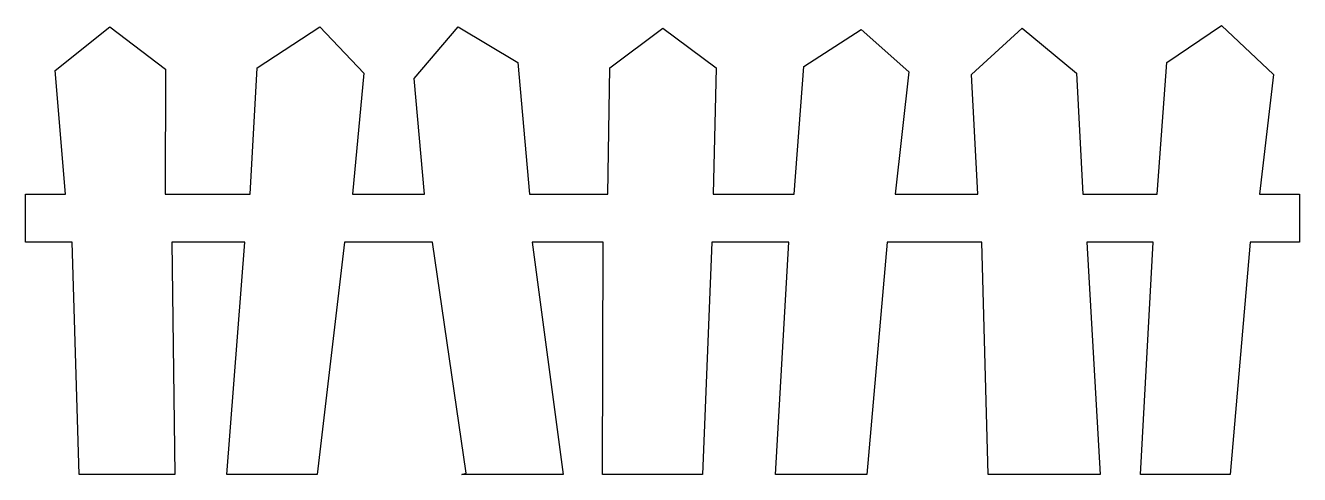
# Model space of a CAD drawing. Header units: centimetres. Extents: x -7.6 to 7.6, y -2.7 to 2.7.
import ezdxf

# ---------------------------------------------------------------- set-up
doc = ezdxf.new("R2010")
doc.units = ezdxf.units.CM
doc.header["$MEASUREMENT"] = 0
doc.layers.add('Camada 1', color=7, linetype='Continuous')

msp = doc.modelspace()

# ---------------------------------------------------------------- linework, layer by layer
at = {"layer": 'Camada 1'}
msp.add_open_spline([(-1.22957, -2.66397), (-1.22957, -2.66397), (-1.17708, -2.66397), (-1.17708, -2.66397), (-1.17708, -2.66397), (-1.17708, -2.66397), (-1.54485, 0.0946), (-1.54485, 0.0946), (-1.54485, 0.0946), (-1.54485, 0.0946), (-0.70419, 0.0946), (-0.70419, 0.0946), (-0.70419, 0.0946), (-0.70419, 0.0946), (-0.70935, -2.66397), (-0.70935, -2.66397), (-0.70935, -2.66397), (-0.70935, -2.66397), (0.47292, -2.66397), (0.47292, -2.66397), (0.47292, -2.66397), (0.47292, -2.66397), (0.58322, 0.0946), (0.58322, 0.0946), (0.58322, 0.0946), (0.58322, 0.0946), (1.49746, 0.0946), (1.49746, 0.0946), (1.49746, 0.0946), (1.49746, 0.0946), (1.33985, -2.66397), (1.33985, -2.66397), (1.33985, -2.66397), (1.33985, -2.66397), (2.42004, -2.66397), (2.42004, -2.66397), (2.42004, -2.66397), (2.42004, -2.66397), (2.66398, 0.0946), (2.66398, 0.0946), (2.66398, 0.0946), (2.66398, 0.0946), (3.78312, 0.0946), (3.78312, 0.0946), (3.78312, 0.0946), (3.78312, 0.0946), (3.86199, -2.66397), (3.86199, -2.66397), (3.86199, -2.66397), (3.86199, -2.66397), (5.18605, -2.66397), (5.18605, -2.66397), (5.18605, -2.66397), (5.18605, -2.66397), (5.02841, 0.0946), (5.02841, 0.0946), (5.02841, 0.0946), (5.02841, 0.0946), (5.81657, 0.0946), (5.81657, 0.0946), (5.81657, 0.0946), (5.81657, 0.0946), (5.66404, -2.66397), (5.66404, -2.66397), (5.66404, -2.66397), (5.66404, -2.66397), (6.72669, -2.66397), (6.72669, -2.66397), (6.72669, -2.66397), (6.72669, -2.66397), (6.96722, 0.0946), (6.96722, 0.0946), (6.96722, 0.0946), (6.96722, 0.0946), (7.55052, 0.0946), (7.55052, 0.0946), (7.55052, 0.0946), (7.55052, 0.0946), (7.55052, 0.66205), (7.55052, 0.66205), (7.55052, 0.66205), (7.55052, 0.66205), (7.07758, 0.66205), (7.07758, 0.66205), (7.07758, 0.66205), (7.07758, 0.66205), (7.24038, 2.08075), (7.24038, 2.08075), (7.24038, 2.08075), (7.24038, 2.08075), (6.62562, 2.66397), (6.62562, 2.66397), (6.62562, 2.66397), (6.62562, 2.66397), (5.97932, 2.22262), (5.97932, 2.22262), (5.97932, 2.22262), (5.97932, 2.22262), (5.86383, 0.66205), (5.86383, 0.66205), (5.86383, 0.66205), (5.86383, 0.66205), (4.98107, 0.66205), (4.98107, 0.66205), (4.98107, 0.66205), (4.98107, 0.66205), (4.90744, 2.09652), (4.90744, 2.09652), (4.90744, 2.09652), (4.90744, 2.09652), (4.26117, 2.63243), (4.26117, 2.63243), (4.26117, 2.63243), (4.26117, 2.63243), (3.66218, 2.08075), (3.66218, 2.08075), (3.66218, 2.08075), (3.66218, 2.08075), (3.73581, 0.66205), (3.73581, 0.66205), (3.73581, 0.66205), (3.73581, 0.66205), (2.75852, 0.66205), (2.75852, 0.66205), (2.75852, 0.66205), (2.75852, 0.66205), (2.92132, 2.11226), (2.92132, 2.11226), (2.92132, 2.11226), (2.92132, 2.11226), (2.35384, 2.61666), (2.35384, 2.61666), (2.35384, 2.61666), (2.35384, 2.61666), (1.67603, 2.17531), (1.67603, 2.17531), (1.67603, 2.17531), (1.67603, 2.17531), (1.56051, 0.66205), (1.56051, 0.66205), (1.56051, 0.66205), (1.56051, 0.66205), (0.59902, 0.66205), (0.59902, 0.66205), (0.59902, 0.66205), (0.59902, 0.66205), (0.63564, 2.15954), (0.63564, 2.15954), (0.63564, 2.15954), (0.63564, 2.15954), (0.00511, 2.63243), (0.00511, 2.63243), (0.00511, 2.63243), (0.00511, 2.63243), (-0.62542, 2.15954), (-0.62542, 2.15954), (-0.62542, 2.15954), (-0.62542, 2.15954), (-0.64632, 0.66205), (-0.64632, 0.66205), (-0.64632, 0.66205), (-0.64632, 0.66205), (-1.57636, 0.66205), (-1.57636, 0.66205), (-1.57636, 0.66205), (-1.57636, 0.66205), (-1.71307, 2.22262), (-1.71307, 2.22262), (-1.71307, 2.22262), (-1.71307, 2.22262), (-2.42239, 2.6482), (-2.42239, 2.6482), (-2.42239, 2.6482), (-2.42239, 2.6482), (-2.94259, 2.03344), (-2.94259, 2.03344), (-2.94259, 2.03344), (-2.94259, 2.03344), (-2.82157, 0.66205), (-2.82157, 0.66205), (-2.82157, 0.66205), (-2.82157, 0.66205), (-3.67284, 0.66205), (-3.67284, 0.66205), (-3.67284, 0.66205), (-3.67284, 0.66205), (-3.54158, 2.09652), (-3.54158, 2.09652), (-3.54158, 2.09652), (-3.54158, 2.09652), (-4.06175, 2.6482), (-4.06175, 2.6482), (-4.06175, 2.6482), (-4.06175, 2.6482), (-4.80261, 2.15954), (-4.80261, 2.15954), (-4.80261, 2.15954), (-4.80261, 2.15954), (-4.88656, 0.66205), (-4.88656, 0.66205), (-4.88656, 0.66205), (-4.88656, 0.66205), (-5.84814, 0.66205), (-5.84814, 0.66205), (-5.84814, 0.66205), (-5.84814, 0.66205), (-5.89539, 0.66205), (-5.89539, 0.66205), (-5.89539, 0.66205), (-5.89539, 0.66205), (-5.89026, 2.14377), (-5.89026, 2.14377), (-5.89026, 2.14377), (-5.89026, 2.14377), (-6.55233, 2.6482), (-6.55233, 2.6482), (-6.55233, 2.6482), (-6.55233, 2.6482), (-7.19862, 2.12803), (-7.19862, 2.12803), (-7.19862, 2.12803), (-7.19862, 2.12803), (-7.07766, 0.66205), (-7.07766, 0.66205), (-7.07766, 0.66205), (-7.07766, 0.66205), (-7.55052, 0.66205), (-7.55052, 0.66205), (-7.55052, 0.66205), (-7.55052, 0.66205), (-7.55052, 0.0946), (-7.55052, 0.0946), (-7.55052, 0.0946), (-7.55052, 0.0946), (-6.99881, 0.0946), (-6.99881, 0.0946), (-6.99881, 0.0946), (-6.99881, 0.0946), (-6.91489, -2.66397), (-6.91489, -2.66397), (-6.91489, -2.66397), (-6.91489, -2.66397), (-5.7799, -2.66397), (-5.7799, -2.66397), (-5.7799, -2.66397), (-5.7799, -2.66397), (-5.81657, 0.0946), (-5.81657, 0.0946), (-5.81657, 0.0946), (-5.81657, 0.0946), (-4.94967, 0.0946), (-4.94967, 0.0946), (-4.94967, 0.0946), (-4.94967, 0.0946), (-5.1652, -2.66397), (-5.1652, -2.66397), (-5.1652, -2.66397), (-5.1652, -2.66397), (-4.09329, -2.66397), (-4.09329, -2.66397), (-4.09329, -2.66397), (-4.09329, -2.66397), (-3.76738, 0.0946), (-3.76738, 0.0946), (-3.76738, 0.0946), (-3.76738, 0.0946), (-2.72701, 0.0946), (-2.72701, 0.0946), (-2.72701, 0.0946), (-2.72701, 0.0946), (-2.3278, -2.64817), (-2.3278, -2.64817), (-2.3278, -2.64817), (-2.3278, -2.64817), (-2.38024, -2.66397), (-2.38024, -2.66397), (-2.38024, -2.66397), (-2.38024, -2.66397), (-1.22957, -2.66397), (-1.22957, -2.66397)], degree=3, knots=[0, 0, 0, 0, 0.01408451, 0.01408451, 0.01408451, 0.01408451, 0.02816901, 0.02816901, 0.02816901, 0.02816901, 0.04225352, 0.04225352, 0.04225352, 0.04225352, 0.05633803, 0.05633803, 0.05633803, 0.05633803, 0.07042254, 0.07042254, 0.07042254, 0.07042254, 0.08450704, 0.08450704, 0.08450704, 0.08450704, 0.09859155, 0.09859155, 0.09859155, 0.09859155, 0.11267606, 0.11267606, 0.11267606, 0.11267606, 0.12676056, 0.12676056, 0.12676056, 0.12676056, 0.14084507, 0.14084507, 0.14084507, 0.14084507, 0.15492958, 0.15492958, 0.15492958, 0.15492958, 0.16901408, 0.16901408, 0.16901408, 0.16901408, 0.18309859, 0.18309859, 0.18309859, 0.18309859, 0.1971831, 0.1971831, 0.1971831, 0.1971831, 0.21126761, 0.21126761, 0.21126761, 0.21126761, 0.22535211, 0.22535211, 0.22535211, 0.22535211, 0.23943662, 0.23943662, 0.23943662, 0.23943662, 0.25352113, 0.25352113, 0.25352113, 0.25352113, 0.26760563, 0.26760563, 0.26760563, 0.26760563, 0.28169014, 0.28169014, 0.28169014, 0.28169014, 0.29577465, 0.29577465, 0.29577465, 0.29577465, 0.30985915, 0.30985915, 0.30985915, 0.30985915, 0.32394366, 0.32394366, 0.32394366, 0.32394366, 0.33802817, 0.33802817, 0.33802817, 0.33802817, 0.35211268, 0.35211268, 0.35211268, 0.35211268, 0.36619718, 0.36619718, 0.36619718, 0.36619718, 0.38028169, 0.38028169, 0.38028169, 0.38028169, 0.3943662, 0.3943662, 0.3943662, 0.3943662, 0.4084507, 0.4084507, 0.4084507, 0.4084507, 0.42253521, 0.42253521, 0.42253521, 0.42253521, 0.43661972, 0.43661972, 0.43661972, 0.43661972, 0.45070423, 0.45070423, 0.45070423, 0.45070423, 0.46478873, 0.46478873, 0.46478873, 0.46478873, 0.47887324, 0.47887324, 0.47887324, 0.47887324, 0.49295775, 0.49295775, 0.49295775, 0.49295775, 0.50704225, 0.50704225, 0.50704225, 0.50704225, 0.52112676, 0.52112676, 0.52112676, 0.52112676, 0.53521127, 0.53521127, 0.53521127, 0.53521127, 0.54929577, 0.54929577, 0.54929577, 0.54929577, 0.56338028, 0.56338028, 0.56338028, 0.56338028, 0.57746479, 0.57746479, 0.57746479, 0.57746479, 0.5915493, 0.5915493, 0.5915493, 0.5915493, 0.6056338, 0.6056338, 0.6056338, 0.6056338, 0.61971831, 0.61971831, 0.61971831, 0.61971831, 0.63380282, 0.63380282, 0.63380282, 0.63380282, 0.64788732, 0.64788732, 0.64788732, 0.64788732, 0.66197183, 0.66197183, 0.66197183, 0.66197183, 0.67605634, 0.67605634, 0.67605634, 0.67605634, 0.69014085, 0.69014085, 0.69014085, 0.69014085, 0.70422535, 0.70422535, 0.70422535, 0.70422535, 0.71830986, 0.71830986, 0.71830986, 0.71830986, 0.73239437, 0.73239437, 0.73239437, 0.73239437, 0.74647887, 0.74647887, 0.74647887, 0.74647887, 0.76056338, 0.76056338, 0.76056338, 0.76056338, 0.77464789, 0.77464789, 0.77464789, 0.77464789, 0.78873239, 0.78873239, 0.78873239, 0.78873239, 0.8028169, 0.8028169, 0.8028169, 0.8028169, 0.81690141, 0.81690141, 0.81690141, 0.81690141, 0.83098592, 0.83098592, 0.83098592, 0.83098592, 0.84507042, 0.84507042, 0.84507042, 0.84507042, 0.85915493, 0.85915493, 0.85915493, 0.85915493, 0.87323944, 0.87323944, 0.87323944, 0.87323944, 0.88732394, 0.88732394, 0.88732394, 0.88732394, 0.90140845, 0.90140845, 0.90140845, 0.90140845, 0.91549296, 0.91549296, 0.91549296, 0.91549296, 0.92957746, 0.92957746, 0.92957746, 0.92957746, 0.94366197, 0.94366197, 0.94366197, 0.94366197, 0.95774648, 0.95774648, 0.95774648, 0.95774648, 0.97183099, 0.97183099, 0.97183099, 0.97183099, 1, 1, 1, 1], dxfattribs=at)

doc.saveas('drawing.dxf')
